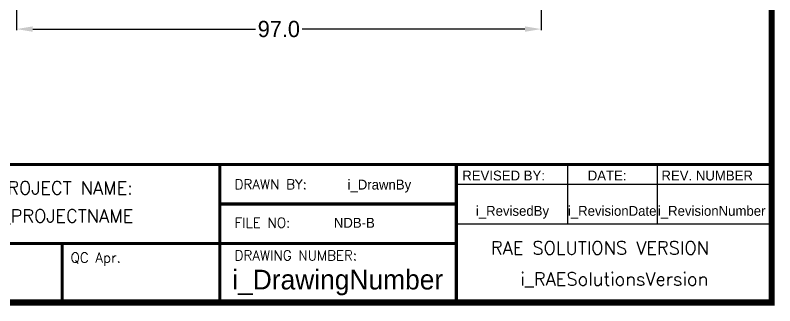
# Model space of a CAD drawing. Header units: inches. Extents: x 1139 to 1619, y -685 to -381.
# Drawn here: x 1473.6 to 1614.1, y -678.1 to -624.4 of the extents above; entities that cross this region are included whole.
import ezdxf
from ezdxf.enums import TextEntityAlignment as Align

# ---------------------------------------------------------------- set-up
doc = ezdxf.new("R2010")
doc.units = ezdxf.units.IN
doc.header["$MEASUREMENT"] = 0
doc.header["$PDSIZE"] = -1
doc.styles.add('SIMPLEX', font='SIMPLEX')
doc.dimstyles.get("Standard").update_dxf_attribs({"dimtxt": 3, "dimasz": 3, "dimexe": 0.18, "dimexo": 0.0625, "dimgap": 0.09, "dimtad": 0, "dimtih": 1, "dimtoh": 1, "dimdec": 1, "dimzin": 0, "dimdsep": 46, "dimtxsty": 'Standard', "dimcen": 0.09, "dimadec": 0, "dimazin": 0, "dimtfac": 1, "dimtdec": 1, "dimtofl": 0, "dimtmove": 0, "dimatfit": 3, "dimfxl": 1, "dimtolj": 1, "dimtzin": 0, "dimarcsym": 0})

# ---------------------------------------------------------------- blocks, each defined once
blk = doc.blocks.new('*D6')
at = {"color": 0, "lineweight": -2}
for p, q in [((1473.82, -616.6), (1473.82, -627.15)), ((1570.82, -616.47), (1570.82, -627.15)), ((1476.82, -626.97), (1517.98, -626.97)), ((1567.82, -626.97), (1526.66, -626.97))]:
    blk.add_line(p, q, dxfattribs=at)
at = {"color": 0}
for points in [[(1476.82, -626.47), (1476.82, -627.47), (1473.82, -626.97)], [(1567.82, -626.47), (1567.82, -627.47), (1570.82, -626.97)]]:
    blk.add_solid(points, dxfattribs=at)
at = {"layer": 'Defpoints', "color": 0}
for p in [(1473.82, -616.54), (1570.82, -616.41), (1473.82, -626.97)]:
    blk.add_point(p, dxfattribs=at)
at = {"color": 0, "insert": (1522.32, -626.97), "char_height": 3, "attachment_point": 5}
blk.add_mtext('\\A1;97.0', dxfattribs=at)

msp = doc.modelspace()

# ---------------------------------------------------------------- linework, layer by layer
at = {"color": 0, "lineweight": 25}
for p, q in [((1613.47, -677.52), (1613.47, -385.92)), ((1409.35, -652), (1555.15, -652)), ((1511.41, -652), (1511.41, -666.58)), ((1555.15, -652), (1555.15, -677.52)), ((1555.15, -652), (1613.47, -652)), ((1555.15, -652), (1555.15, -655.65)), ((1575.73, -652), (1575.73, -662.94)), ((1592.3, -652), (1592.3, -662.94)), ((1555.15, -655.65), (1613.47, -655.65)), ((1511.41, -659.29), (1555.15, -659.29)), ((1511.41, -666.58), (1511.41, -659.29)), ((1555.15, -662.94), (1613.47, -662.94)), ((1555.15, -666.58), (1409.35, -666.58)), ((1482.25, -666.58), (1482.25, -677.52)), ((1511.41, -666.58), (1511.41, -677.52))]:
    msp.add_line(p, q, dxfattribs=at)
for points, const_width in [([(1146.91, -677.52), (1613.47, -677.52), (1613.47, -385.92), (1146.91, -385.92), (1146.91, -677.52)], 1.17), ([(1613.47, -652), (1263.55, -652), (1263.55, -677.52)], 0.583), ([(1511.41, -652), (1511.41, -677.52)], 0.583), ([(1555.15, -677.52), (1555.15, -652), (1613.47, -652)], 0.583), ([(1555.15, -659.29), (1511.41, -659.29), (1511.41, -677.52)], 0.583), ([(1555.15, -666.58), (1409.35, -666.58)], 0.583), ([(1482.25, -666.58), (1482.25, -677.52)], 0.583)]:
    msp.add_lwpolyline(points, dxfattribs=dict(at, const_width=const_width))
msp.add_point((1555.15, -677.52), dxfattribs=at)

# ---------------------------------------------------------------- texts
for s, height, p in [('REVISED BY:', 1.8225, (1556.24, -654.94)), ('DATE:', 1.822, (1579.45, -654.94)), ('REV. NUMBER', 1.8225, (1593.08, -654.94))]:
    msp.add_text(s, height=height, dxfattribs=at).set_placement(p)
for s, height, p in [('i_DrawnBy', 1.822, (1540.91, -656.62)), ('i_RevisedBy', 1.8225, (1565.53, -661.47)), ('i_RevisionDate', 1.8225, (1583.97, -661.47)), ('i_RevisionNumber', 1.8225, (1602.37, -661.47)), ('NDB-B', 1.822, (1536.28, -663.67)), ('i_DrawingNumber', 3.645, (1533.21, -675.08))]:
    msp.add_text(s, height=height, dxfattribs=at).set_placement(p, align=Align.CENTER)
at = {"color": 0, "lineweight": 25, "style": 'SIMPLEX'}
for s, p in [('PROJECT NAME:', (1482.61, -657.53)), ('i_PROJECTNAME', (1482.8, -662.71)), ('i_RAESolutionsVersion', (1584.37, -674.36))]:
    msp.add_text(s, height=2.4203, dxfattribs=at).set_placement(p, align=Align.CENTER)
for s, height, p in [('DRAWN BY:', 1.822, (1514.14, -656.56)), ('FILE NO:', 1.822, (1514.14, -663.67)), ('RAE SOLUTIONS VERSION', 2.4203, (1561.54, -668.61)), ('QC Apr.', 1.822, (1483.8, -670.1)), ('DRAWING NUMBER:', 1.8225, (1514.14, -669.71))]:
    msp.add_text(s, height=height, dxfattribs=at).set_placement(p)

# ---------------------------------------------------------------- dimensions: what is measured, and where the dimension line sits
at = {"color": 0}
dim = msp.add_linear_dim(base=(1473.82, -626.97), p1=(1570.82, -616.41), p2=(1473.82, -616.54), angle=180, dimstyle='Standard', dxfattribs=at)
dim.commit()
dim.dimension.update_dxf_attribs({"geometry": '*D6', "text_midpoint": (1522.32, -626.97)})

doc.saveas('drawing.dxf')
